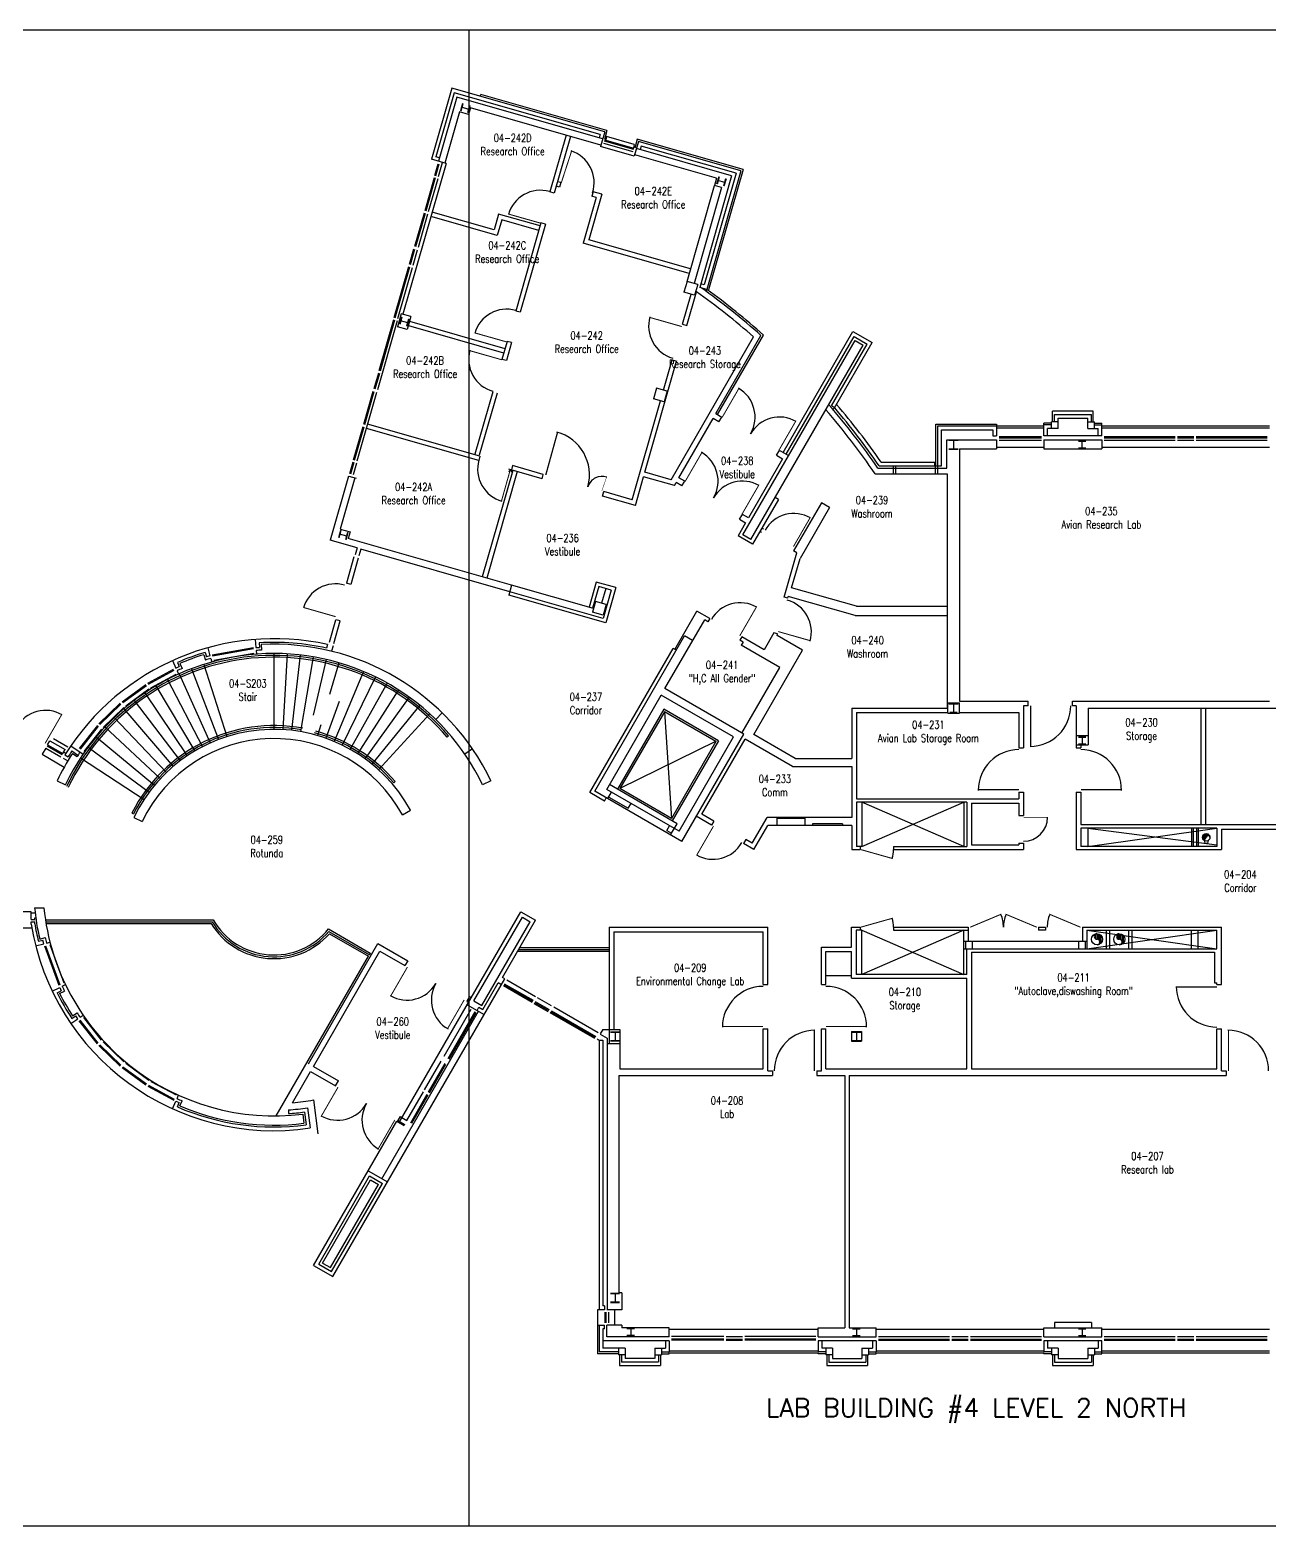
# Model space of a CAD drawing. Extents: x 11182 to 734459, y -1391328 to 152085.
# Drawn here: x 278979 to 312471, y -151485 to -111038 of the extents above; entities that cross this region are included whole.
import ezdxf
from ezdxf.enums import TextEntityAlignment as Align

# ---------------------------------------------------------------- set-up
doc = ezdxf.new("R2010")
doc.units = 0
doc.header["$LTSCALE"] = 500
doc.header["$MEASUREMENT"] = 0
doc.layers.get('0').update_dxf_attribs({"linetype": 'CONTINUOUS'})
doc.layers.add('0_Defpoints', color=106, linetype='CONTINUOUS', plot=False)
for name, color, linetype in [('0_room_data', 7, 'CONTINUOUS'), ('0_text', 7, 'CONTINUOUS'), ('1_Wall_Exist', 251, 'CONTINUOUS'), ('3_Text', 7, 'CONTINUOUS')]:
    doc.layers.add(name, color=color, linetype=linetype)
doc.styles.add('1_200', font='simplex.shx', dxfattribs={"width": 0.75, "height": 460})
doc.styles.get("Standard").update_dxf_attribs({"font": 'ROMANS', "height": 200})

# ---------------------------------------------------------------- blocks, each defined once
blk = doc.blocks.new('*X40')
at = {"color": 0}
for p, q in [((6.25, 7.03), (6.25, 7.47)), ((6.38, 7), (6.38, 7.5)), ((6.5, 6.97), (6.5, 7.48)), ((6.62, 6.57), (6.62, 7.43)), ((6.75, 6.67), (6.75, 7.33)), ((6.5, 6.52), (6.5, 6.53))]:
    blk.add_line(p, q, dxfattribs=at)
blk = doc.blocks.new('room_data')
at = {"layer": '3_Text', "style": '1_200', "width": 0.75}
for tag, p in [('ROOMNUM', (0, 0)), ('ROOMUSE', (0, -575))]:
    blk.add_attdef(tag, text='', height=345, dxfattribs=at).set_placement(p, align=Align.MIDDLE_CENTER)

msp = doc.modelspace()

# ---------------------------------------------------------------- linework, layer by layer
at = {"layer": '0_Defpoints'}
msp.add_line((232683, -111038), (349007, -111038), dxfattribs=at)
for points in [[(349007, -151485), (232683, -151485), (232683, -111038)], [(290845, -111038), (290845, -151485)]]:
    msp.add_lwpolyline(points, dxfattribs=at)
at = {"layer": '1_Wall_Exist'}
for p, q in [((290380, -112611), (289830, -114534)), ((290448, -112735), (289954, -114466)), ((294514, -113793), (290380, -112611)), ((294391, -113862), (290448, -112735)), ((291150, -112832), (291164, -112783)), ((294576, -113759), (291164, -112783)), ((290517, -112858), (290022, -114589)), ((290587, -113252), (290191, -114637)), ((294459, -113985), (290517, -112858)), ((290836, -113323), (290587, -113252)), ((290674, -113031), (290618, -113227)), ((290683, -113034), (290627, -113230)), ((290842, -113185), (290646, -113129)), ((290860, -113084), (290804, -113281)), ((290870, -113087), (290814, -113283)), ((290886, -113146), (290836, -113323)), ((294411, -114154), (290886, -113146)), ((293469, -113884), (293031, -115416)), ((293588, -113919), (293151, -115450)), ((294391, -113862), (294363, -113958)), ((294514, -113793), (294401, -114190)), ((294576, -113759), (294507, -113999)), ((295300, -114268), (294509, -114042)), ((295308, -114240), (294518, -114014)), ((294565, -113923), (294541, -114009)), ((295315, -114138), (294565, -113923)), ((295428, -114054), (295314, -114451)), ((295393, -113992), (295325, -114233)), ((298254, -114810), (295393, -113992)), ((298192, -114845), (295428, -114054)), ((295314, -114451), (294401, -114190)), ((295281, -114336), (294490, -114110)), ((295315, -114138), (295291, -114223)), ((297536, -115047), (295325, -114415)), ((297945, -114982), (295373, -114247)), ((295496, -114178), (295469, -114274)), ((298068, -114913), (295496, -114178)), ((290227, -114648), (289062, -118725)), ((290227, -114648), (289830, -114534)), ((289925, -114970), (290015, -114654)), ((290050, -114493), (289954, -114466)), ((289954, -114978), (290044, -114662)), ((290021, -114998), (290129, -114620)), ((298192, -114845), (297275, -118053)), ((298254, -114810), (297323, -118067)), ((289907, -115032), (289650, -115932)), ((289936, -115040), (289679, -115940)), ((290003, -115059), (289746, -115959)), ((293293, -115284), (293205, -115259)), ((293327, -115165), (293239, -115140)), ((293327, -115165), (293293, -115284)), ((296739, -117835), (297478, -115242)), ((297945, -114982), (297082, -117998)), ((298068, -114913), (297206, -117930)), ((297536, -115047), (297480, -115242)), ((297672, -115297), (297480, -115242)), ((297596, -115010), (297540, -115206)), ((297606, -115013), (297550, -115209)), ((297764, -115164), (297568, -115108)), ((297783, -115064), (297727, -115260)), ((297793, -115066), (297736, -115262)), ((293151, -115450), (293031, -115416)), ((294284, -115567), (293932, -116799)), ((294438, -115482), (294085, -116714)), ((294202, -115415), (294168, -115534)), ((294284, -115567), (294168, -115534)), ((294438, -115482), (294202, -115415)), ((297672, -115297), (296931, -117890)), ((289632, -115993), (289375, -116893)), ((289661, -116001), (289404, -116901)), ((289729, -116021), (289471, -116920)), ((291523, -116444), (289881, -115974)), ((291645, -116017), (291523, -116444)), ((292768, -116338), (291645, -116017)), ((291608, -116597), (289847, -116094)), ((291731, -116170), (291608, -116597)), ((292734, -116457), (291731, -116170)), ((292792, -116253), (292111, -118637)), ((292911, -116288), (292230, -118671)), ((292911, -116288), (292792, -116253)), ((296800, -117619), (293932, -116799)), ((296834, -117500), (294085, -116714)), ((289238, -117374), (289358, -116955)), ((289267, -117382), (289386, -116963)), ((289334, -117401), (289454, -116982)), ((288825, -118816), (289220, -117435)), ((288854, -118824), (289249, -117444)), ((288922, -118843), (289316, -117463)), ((296739, -117835), (296656, -118124)), ((297027, -117918), (296739, -117835)), ((297027, -117918), (296945, -118206)), ((297275, -118053), (297082, -117998)), ((297206, -117930), (297110, -117902)), ((297275, -118053), (297243, -118097)), ((296616, -118996), (296849, -118179)), ((296945, -118206), (296656, -118124)), ((296735, -119030), (296995, -118116)), ((288904, -118905), (288372, -120766)), ((288808, -118878), (288413, -120258)), ((288837, -118886), (288442, -120266)), ((289016, -118712), (288915, -119066)), ((289024, -118800), (288968, -118996)), ((289034, -118803), (288978, -118999)), ((289193, -118954), (288996, -118898)), ((289274, -118786), (289016, -118712)), ((289211, -118853), (289155, -119050)), ((289221, -118856), (289165, -119052)), ((289274, -118786), (289173, -119140)), ((292230, -118671), (292111, -118637)), ((289173, -119140), (288915, -119066)), ((291786, -119774), (289217, -119040)), ((291820, -119655), (289251, -118920)), ((296615, -118996), (296735, -119030)), ((297518, -121410), (298738, -119298)), ((297565, -121437), (298806, -119287)), ((299334, -122459), (301222, -119188)), ((301222, -119188), (301747, -119491)), ((291876, -119458), (291737, -119943)), ((291995, -119492), (291857, -119977)), ((291995, -119492), (291876, -119458)), ((296310, -123198), (298540, -119337)), ((298251, -124691), (301288, -119431)), ((298468, -124816), (301504, -119556)), ((299422, -122510), (301260, -119328)), ((300641, -121203), (301608, -119529)), ((300729, -121254), (301747, -119491)), ((301260, -119328), (301608, -119529)), ((301288, -119431), (301504, -119556)), ((291857, -119977), (291737, -119943)), ((295601, -122996), (296459, -119991)), ((296107, -120775), (296340, -119957)), ((296341, -119958), (296460, -119992)), ((288396, -120320), (288276, -120739)), ((288424, -120328), (288305, -120747)), ((287822, -122689), (288354, -120828)), ((288001, -121700), (288258, -120800)), ((288030, -121709), (288287, -120809)), ((291487, -120820), (291005, -122504)), ((291606, -120854), (291124, -122538)), ((295914, -120720), (295832, -121008)), ((296203, -120802), (295914, -120720)), ((296203, -120802), (296120, -121091)), ((295259, -123739), (296024, -121063)), ((296120, -121091), (295832, -121008)), ((300729, -121254), (300641, -121203)), ((300729, -121254), (300681, -121296)), ((291142, -122562), (288107, -121695)), ((296518, -123142), (297442, -121542)), ((297603, -121635), (297442, -121542)), ((297518, -121410), (297679, -121503)), ((297603, -121635), (297679, -121503)), ((303468, -122820), (303468, -121695)), ((303468, -121695), (305108, -121695)), ((303518, -121745), (305108, -121745)), ((303518, -123034), (303518, -121745)), ((305108, -121695), (305108, -122015)), ((305108, -121745), (306383, -121745)), ((306383, -122015), (306383, -121665)), ((306588, -121665), (306383, -121665)), ((306588, -121715), (306383, -121715)), ((306588, -121815), (306588, -121635)), ((306768, -121635), (306588, -121635)), ((307718, -121345), (306618, -121345)), ((306618, -121635), (306618, -121345)), ((306668, -121635), (306668, -121435)), ((306673, -121435), (307668, -121435)), ((306768, -121815), (306768, -121535)), ((306773, -121535), (307568, -121535)), ((307568, -121815), (307568, -121535)), ((307568, -121635), (307748, -121635)), ((307668, -121635), (307668, -121435)), ((307718, -121635), (307718, -121345)), ((307748, -121815), (307748, -121635)), ((307748, -121665), (307953, -121665)), ((307748, -121715), (307953, -121715)), ((307953, -122015), (307953, -121665)), ((307953, -121745), (312483, -121745)), ((287726, -122662), (287983, -121762)), ((287755, -122670), (288012, -121770)), ((291108, -122682), (288072, -121814)), ((303618, -122820), (303618, -121845)), ((303618, -121845), (305008, -121845)), ((303760, -122115), (305108, -122115)), ((303760, -122884), (303760, -122115)), ((303818, -122120), (304068, -122120)), ((303818, -122130), (304068, -122130)), ((303943, -122120), (303943, -122370)), ((305008, -121845), (305008, -122015)), ((305008, -122015), (305108, -122015)), ((305108, -121795), (306383, -121795)), ((305108, -122115), (305108, -122363)), ((305172, -122031), (306319, -122031)), ((305172, -122061), (306319, -122061)), ((305172, -122131), (306319, -122131)), ((307953, -122015), (306383, -122015)), ((306383, -122120), (307953, -122120)), ((306383, -122120), (306383, -122363)), ((306768, -121815), (306483, -121815)), ((306483, -122015), (306483, -121815)), ((307316, -122143), (307520, -122143)), ((307418, -122347), (307418, -122143)), ((307568, -121815), (307853, -121815)), ((307853, -122015), (307853, -121815)), ((307953, -121795), (312483, -121795)), ((307953, -122120), (307953, -122363)), ((308017, -122031), (309936, -122031)), ((308017, -122061), (309936, -122061)), ((308017, -122131), (309936, -122131)), ((310000, -122031), (310436, -122031)), ((310000, -122061), (310436, -122061)), ((310000, -122131), (310436, -122131)), ((310500, -122031), (312419, -122031)), ((310500, -122061), (312419, -122061)), ((310500, -122131), (312419, -122131)), ((299161, -122535), (299237, -122403)), ((299161, -122535), (299324, -122629)), ((299488, -122548), (299237, -122403)), ((303818, -122360), (304068, -122360)), ((303818, -122370), (304068, -122370)), ((304103, -122363), (305108, -122363)), ((304103, -122363), (304103, -129185)), ((305108, -122320), (306383, -122320)), ((306383, -122363), (307953, -122363)), ((307316, -122153), (307520, -122153)), ((307316, -122337), (307520, -122337)), ((307316, -122347), (307520, -122347)), ((312483, -122325), (307953, -122325)), ((287708, -122723), (287618, -123040)), ((287737, -122732), (287647, -123048)), ((287805, -122751), (287714, -123067)), ((291142, -122562), (291108, -122682)), ((292028, -122945), (291205, -125822)), ((292821, -123171), (291927, -122916)), ((291935, -122980), (291946, -122942)), ((291946, -122942), (292003, -122958)), ((292025, -122815), (291991, -122934)), ((291992, -122997), (292003, -122958)), ((292855, -123052), (292025, -122815)), ((299324, -122629), (298400, -124229)), ((301899, -122884), (303760, -122884)), ((301933, -122820), (303618, -122820)), ((301985, -122720), (303433, -122720)), ((302321, -123034), (302321, -122820)), ((302385, -123034), (302385, -122820)), ((303433, -122820), (303433, -122720)), ((303454, -123034), (303454, -122820)), ((287590, -123098), (287095, -124829)), ((287758, -123146), (287362, -124532)), ((287600, -123101), (287795, -123157)), ((292147, -122979), (291325, -125856)), ((292821, -123171), (292855, -123052)), ((295344, -123893), (295566, -123115)), ((296397, -123352), (295566, -123115)), ((296310, -123198), (295601, -122996)), ((296397, -123352), (296442, -123274)), ((296603, -123367), (296442, -123274)), ((296679, -123235), (296518, -123143)), ((296603, -123367), (296679, -123235)), ((301820, -123034), (303768, -123034)), ((303768, -123034), (303768, -129370)), ((294456, -123639), (294490, -123520)), ((295344, -123893), (294456, -123639)), ((295259, -123739), (294490, -123520)), ((299211, -123731), (298511, -124944)), ((299211, -123731), (299123, -123680)), ((298161, -124267), (298237, -124135)), ((298400, -124229), (298237, -124135)), ((300371, -123823), (299621, -125123)), ((300587, -123948), (299793, -125324)), ((300587, -123948), (300371, -123823)), ((287375, -124569), (287319, -124765)), ((287385, -124572), (287329, -124768)), ((287362, -124532), (287636, -124610)), ((298324, -124361), (298118, -124717)), ((298161, -124267), (298324, -124361)), ((298805, -124536), (298761, -124511)), ((287826, -125038), (287095, -124829)), ((287543, -124723), (287347, -124667)), ((287562, -124622), (287506, -124818)), ((287571, -124625), (287515, -124821)), ((287636, -124610), (287585, -124787)), ((291999, -126049), (287585, -124787)), ((298511, -124944), (298118, -124717)), ((298468, -124816), (298251, -124691)), ((298755, -124623), (298711, -124598)), ((287734, -125286), (287532, -125994)), ((287851, -125320), (287649, -126027)), ((287826, -125038), (287771, -125230)), ((287921, -125075), (287869, -125258)), ((291948, -126226), (287921, -125075)), ((299364, -126374), (299707, -125173)), ((299566, -126119), (299793, -125324)), ((299707, -125173), (299621, -125123)), ((287649, -126027), (287532, -125994)), ((291999, -126049), (291922, -126318)), ((294210, -126681), (291999, -126049)), ((294285, -125963), (294090, -126647)), ((294354, -126087), (294186, -126674)), ((294814, -126114), (294285, -125963)), ((294690, -126183), (294354, -126087)), ((294544, -126141), (294431, -126536)), ((294690, -126183), (294472, -126947)), ((294814, -126114), (294542, -127067)), ((301318, -126620), (299566, -126119)), ((294542, -127067), (291922, -126318)), ((294472, -126947), (291948, -126226)), ((294265, -126489), (294183, -126777)), ((294553, -126571), (294265, -126489)), ((294553, -126571), (294471, -126860)), ((299460, -126402), (299364, -126374)), ((299460, -126402), (299474, -126353)), ((301282, -126870), (299474, -126353)), ((287075, -127592), (287249, -126982)), ((287366, -127016), (287249, -126982)), ((294471, -126860), (294183, -126777)), ((296141, -128846), (297216, -126984)), ((296408, -127784), (297006, -126748)), ((297354, -126949), (297006, -126748)), ((297304, -127035), (297216, -126984)), ((297354, -126949), (297304, -127035)), ((301282, -126870), (303768, -126870)), ((301318, -126620), (303768, -126620)), ((287192, -127625), (287366, -127016)), ((299089, -127336), (298823, -127797)), ((299185, -127363), (299089, -127336)), ((299171, -127411), (299185, -127363)), ((283785, -127741), (283845, -127956)), ((285021, -127742), (283907, -127938)), ((285023, -127772), (283915, -127968)), ((285068, -127515), (285085, -127737)), ((285085, -127737), (285185, -127729)), ((285176, -127607), (285185, -127729)), ((285229, -127654), (285241, -127804)), ((287026, -127655), (286998, -127751)), ((287174, -127687), (287132, -127834)), ((294112, -131656), (296363, -127758)), ((294251, -131619), (296674, -127422)), ((296451, -127809), (296363, -127758)), ((296891, -127547), (296674, -127422)), ((298220, -127449), (298170, -127535)), ((298257, -127585), (298170, -127535)), ((298257, -127585), (298207, -127672)), ((299244, -128271), (298207, -127672)), ((298823, -127797), (298220, -127449)), ((298541, -130089), (299858, -127808)), ((299858, -127808), (299171, -127411)), ((282831, -128088), (282923, -128291)), ((282964, -128139), (283014, -128250)), ((283030, -128164), (283092, -128301)), ((283678, -128190), (284301, -130143)), ((283681, -127927), (283722, -128072)), ((283716, -127865), (283749, -127983)), ((283845, -127956), (283749, -127983)), ((283866, -128030), (283893, -128126)), ((285033, -127894), (283948, -128085)), ((285091, -127814), (285099, -127913)), ((285576, -127895), (285576, -129945)), ((285931, -127905), (285814, -129952)), ((286285, -127936), (286052, -129972)), ((286636, -127986), (286288, -130006)), ((286984, -128056), (286635, -129565)), ((287328, -128146), (287078, -129003)), ((282165, -128698), (282864, -128318)), ((282181, -128723), (282877, -128346)), ((282247, -128826), (282928, -128456)), ((282696, -128598), (283640, -130418)), ((282923, -128291), (283014, -128250)), ((282955, -128361), (282996, -128452)), ((283015, -128444), (283855, -130314)), ((283343, -128308), (284075, -130222)), ((287997, -128383), (287203, -130273)), ((288320, -128530), (287420, -130372)), ((298219, -130046), (299244, -128271)), ((281469, -129201), (282111, -128732)), ((281488, -129224), (282127, -128757)), ((282192, -128860), (281567, -129318)), ((282085, -128961), (283230, -130661)), ((282385, -128771), (283432, -130534)), ((288635, -128695), (287631, -130483)), ((288939, -128877), (287836, -130605)), ((294568, -131571), (296041, -129020)), ((297998, -130150), (296041, -129020)), ((298271, -130076), (296141, -128846)), ((281420, -129242), (280846, -129793)), ((281439, -129265), (280869, -129813)), ((280959, -129896), (281518, -129359)), ((281520, -129390), (282850, -130950)), ((281796, -129167), (283036, -130800)), ((287333, -129194), (286980, -130187)), ((289233, -129077), (288033, -130739)), ((289515, -129293), (288223, -130884)), ((296109, -129401), (294859, -131566)), ((297590, -130256), (296109, -129401)), ((301194, -129370), (301194, -130737)), ((301194, -129370), (303768, -129370)), ((303784, -129511), (303784, -129229)), ((303784, -129229), (304102, -129229)), ((303818, -129245), (304068, -129245)), ((303818, -129255), (304068, -129255)), ((303941, -129245), (303941, -129495)), ((304102, -129511), (304102, -129229)), ((304103, -129185), (305959, -129185)), ((305834, -129309), (305834, -130445)), ((305959, -129309), (305834, -129309)), ((305959, -129309), (305959, -129185)), ((307159, -129185), (312483, -129185)), ((307159, -129309), (307159, -129185)), ((307259, -129309), (307159, -129309)), ((307259, -129309), (307259, -130445)), ((307577, -129369), (307577, -130363)), ((307577, -129369), (317026, -129369)), ((310625, -129369), (310625, -132520)), ((310748, -129369), (310748, -132520)), ((281256, -129628), (282673, -131110)), ((286838, -129822), (286753, -130114)), ((289784, -129524), (288404, -131040)), ((290122, -129499), (289947, -129678)), ((296127, -129469), (294927, -131548)), ((297522, -130274), (296127, -129469)), ((296127, -129469), (296322, -132353)), ((301318, -129494), (301318, -131820)), ((301318, -129494), (303784, -129494)), ((303784, -129511), (304102, -129511)), ((303839, -129485), (304043, -129485)), ((303839, -129495), (304043, -129495)), ((304102, -129494), (305710, -129494)), ((305710, -129494), (305710, -130445)), ((279618, -130193), (280008, -130418)), ((280803, -129841), (280308, -130463)), ((280826, -129861), (280333, -130480)), ((280916, -129943), (280433, -130549)), ((280772, -130147), (282347, -131459)), ((281007, -129881), (282505, -131280)), ((290296, -130125), (290258, -130158)), ((296525, -132701), (297998, -130150)), ((296598, -132974), (298271, -130076)), ((297138, -132240), (298308, -130213)), ((299590, -130953), (298308, -130213)), ((299664, -130737), (298541, -130089)), ((307259, -130111), (307577, -130111)), ((307316, -130143), (307520, -130143)), ((307316, -130153), (307520, -130153)), ((307418, -130143), (307418, -130347)), ((279406, -130451), (279309, -130619)), ((279309, -130619), (279907, -130965)), ((279406, -130451), (279819, -130690)), ((279441, -130391), (279854, -130629)), ((279456, -130365), (279521, -130252)), ((279456, -130365), (279869, -130603)), ((279521, -130252), (279934, -130491)), ((279869, -130603), (279934, -130491)), ((279894, -130560), (279953, -130594)), ((279927, -130637), (280012, -130688)), ((280087, -130390), (280417, -130616)), ((280114, -130530), (280278, -130642)), ((280128, -130600), (280252, -130684)), ((280552, -130427), (282200, -131646)), ((290940, -130475), (290734, -130616)), ((297527, -130266), (294927, -131548)), ((297522, -130274), (296322, -132353)), ((297590, -130256), (296340, -132421)), ((305710, -130445), (305834, -130445)), ((307259, -130363), (307577, -130363)), ((307259, -130445), (307384, -130445)), ((307316, -130337), (307520, -130337)), ((307316, -130347), (307520, -130347)), ((307384, -130363), (307384, -130445)), ((279875, -130722), (280003, -130799)), ((280349, -130718), (282064, -131842)), ((299590, -130953), (301194, -130953)), ((299664, -130737), (301194, -130737)), ((301194, -130953), (301194, -132330)), ((279715, -131334), (279940, -131442)), ((280039, -131355), (280084, -131378)), ((288850, -131357), (288811, -131390)), ((291437, -131334), (291211, -131442)), ((296470, -132496), (294643, -131441)), ((294505, -131883), (294112, -131656)), ((296598, -132974), (294251, -131619)), ((294505, -131883), (294556, -131795)), ((296525, -132701), (294568, -131571)), ((294598, -131819), (294698, -131646)), ((294623, -131776), (295151, -132081)), ((296322, -132353), (294927, -131548)), ((301318, -131820), (305710, -131820)), ((305710, -131645), (305834, -131645)), ((305710, -131645), (305710, -131820)), ((305834, -131645), (305834, -132271)), ((307259, -131645), (307259, -133195)), ((307259, -131645), (307383, -131645)), ((307383, -131645), (307383, -132520)), ((281736, -132210), (281780, -132233)), ((289045, -132257), (289262, -132132)), ((295151, -132081), (295226, -131951)), ((297460, -132426), (297138, -132240)), ((301318, -131915), (301318, -133115)), ((304306, -131915), (301318, -131915)), ((304218, -133115), (301468, -131915)), ((301468, -133115), (304218, -131915)), ((301468, -131915), (301468, -133115)), ((304218, -131915), (304218, -133115)), ((304306, -131915), (304306, -133115)), ((304430, -131944), (304430, -133071)), ((304430, -131944), (305710, -131944)), ((305710, -131944), (305710, -132271)), ((281789, -132329), (282014, -132437)), ((296190, -132681), (296265, -132551)), ((296295, -132799), (296470, -132496)), ((297398, -132533), (296989, -132297)), ((297460, -132426), (297398, -132533)), ((298499, -133026), (298901, -132330)), ((298545, -133195), (298920, -132546)), ((301194, -132330), (298901, -132330)), ((301194, -132546), (298920, -132546)), ((299169, -132346), (299927, -132346)), ((299169, -132346), (299169, -132546)), ((299927, -132346), (299927, -132546)), ((300131, -132496), (300131, -132546)), ((300944, -132496), (300131, -132496)), ((300944, -132496), (300944, -132546)), ((301194, -132546), (301194, -133195)), ((305710, -132271), (305834, -132271)), ((307383, -132520), (317026, -132520)), ((307383, -132615), (307383, -133115)), ((311060, -132615), (307383, -132615)), ((307568, -133115), (311060, -132615)), ((307568, -132615), (311060, -133071)), ((307568, -132615), (307568, -133115)), ((310378, -132615), (310378, -133115)), ((310429, -133120), (310429, -132620)), ((310519, -133120), (310519, -132620)), ((310558, -132615), (310558, -133115)), ((311060, -132615), (311060, -133115)), ((311184, -132644), (311184, -133195)), ((311184, -132644), (313394, -132644)), ((296190, -132681), (296320, -132756)), ((298326, -132926), (298264, -133033)), ((298545, -133195), (298264, -133033)), ((298499, -133026), (298326, -132926)), ((305710, -133021), (305834, -133021)), ((305710, -133021), (305710, -133071)), ((305834, -133021), (305834, -133195)), ((310715, -132947), (310736, -133024)), ((310736, -133024), (310811, -133024)), ((310811, -133024), (310832, -132947)), ((301194, -133195), (301418, -133195)), ((301468, -133115), (301318, -133115)), ((301418, -133115), (301418, -133195)), ((302318, -133115), (302318, -133195)), ((302318, -133115), (304306, -133115)), ((302318, -133195), (305834, -133195)), ((304430, -133071), (305710, -133071)), ((307259, -133195), (311184, -133195)), ((311060, -133115), (307383, -133115)), ((279011, -134878), (278176, -134878)), ((279011, -135087), (279011, -134878)), ((279011, -134903), (279125, -134903)), ((279011, -135087), (279111, -135087)), ((279106, -134770), (279357, -134770)), ((279111, -135040), (279138, -135040)), ((279111, -135087), (279111, -135040)), ((288962, -140576), (292250, -134881)), ((290977, -137289), (292288, -135020)), ((292250, -134881), (292643, -135108)), ((292288, -135020), (292504, -135145)), ((278261, -135310), (279029, -135310)), ((279011, -135209), (279011, -135145)), ((279011, -135145), (279111, -135145)), ((279111, -135201), (279111, -135145)), ((279415, -135095), (283930, -135095)), ((279415, -135145), (283902, -135145)), ((279415, -135195), (283874, -135195)), ((287051, -135343), (288179, -135994)), ((287062, -135407), (288154, -136038)), ((287073, -135471), (288129, -136081)), ((291194, -137414), (292504, -135145)), ((291750, -136656), (292643, -135108)), ((294633, -135295), (298920, -135295)), ((294633, -135295), (294633, -138437)), ((294757, -135419), (294757, -138057)), ((294757, -135419), (298796, -135419)), ((298796, -136845), (298796, -135419)), ((298920, -136845), (298920, -135295)), ((301184, -135295), (301418, -135295)), ((301184, -135831), (301184, -135295)), ((301468, -135375), (301308, -135375)), ((301308, -135375), (301308, -136575)), ((301418, -135295), (301418, -135375)), ((301468, -136575), (301468, -135375)), ((301468, -135375), (304218, -136575)), ((304218, -135375), (301468, -136575)), ((302318, -135295), (302318, -135375)), ((302318, -135295), (304342, -135295)), ((302318, -135375), (304342, -135375)), ((304218, -136575), (304218, -135375)), ((304342, -135295), (304342, -135675)), ((306242, -135295), (306242, -135375)), ((306242, -135295), (306424, -135295)), ((306424, -135375), (306242, -135375)), ((306424, -135295), (306424, -135375)), ((307424, -135295), (311184, -135295)), ((307424, -135295), (307424, -135675)), ((307548, -135875), (311060, -135375)), ((307548, -135375), (311060, -135875)), ((307548, -135375), (311060, -135375)), ((307548, -135375), (307548, -135875)), ((308076, -135875), (308076, -135375)), ((308166, -135875), (308166, -135375)), ((308383, -135610), (308383, -135480)), ((308421, -135620), (308421, -135470)), ((308458, -135630), (308458, -135475)), ((308496, -135750), (308496, -135490)), ((308676, -135875), (308676, -135375)), ((308766, -135875), (308766, -135375)), ((310378, -135875), (310378, -135375)), ((310558, -135875), (310558, -135375)), ((311060, -135875), (311060, -135375)), ((311184, -136845), (311184, -135295)), ((279134, -135796), (279354, -135740)), ((279207, -135675), (279330, -135643)), ((279244, -135614), (279389, -135576)), ((279354, -135740), (279330, -135643)), ((279370, -135802), (279757, -136865)), ((279399, -135794), (279784, -136852)), ((279425, -135722), (279522, -135697)), ((279517, -135764), (279894, -136799)), ((286510, -138985), (288385, -135737)), ((288385, -135737), (289190, -136202)), ((292189, -135895), (294633, -135895)), ((292218, -135845), (294633, -135845)), ((300370, -135831), (301184, -135831)), ((300370, -136845), (300370, -135831)), ((304218, -135675), (307548, -135675)), ((304218, -135875), (311060, -135875)), ((304278, -135875), (304278, -135675)), ((304306, -136575), (304306, -135875)), ((304458, -135875), (304458, -135675)), ((307328, -135875), (307328, -135675)), ((307508, -135875), (307508, -135675)), ((308458, -135765), (308458, -135760)), ((308533, -135719), (308533, -135521)), ((285638, -140395), (288129, -136081)), ((286642, -139061), (288441, -135945)), ((288179, -135994), (288154, -136038)), ((288441, -135945), (289114, -136334)), ((289190, -136202), (289114, -136334)), ((292160, -135945), (294633, -135945)), ((300494, -136845), (300494, -135955)), ((300494, -135955), (301184, -135955)), ((301184, -136670), (301184, -135955)), ((304430, -135970), (311000, -135970)), ((304430, -135970), (304430, -139121)), ((311000, -135970), (311000, -136795)), ((287169, -144741), (291815, -136694)), ((291815, -136694), (291750, -136656)), ((300494, -136599), (301184, -136599)), ((301184, -136670), (304306, -136670)), ((304306, -136575), (301308, -136575)), ((304306, -139121), (304306, -136670)), ((279580, -137021), (279785, -136923)), ((279714, -137067), (279828, -137013)), ((279781, -137090), (279917, -137026)), ((279785, -136923), (279828, -137013)), ((279850, -136891), (279940, -136848)), ((291220, -137522), (291636, -136800)), ((291724, -136851), (291636, -136800)), ((292556, -137331), (291780, -136883)), ((292571, -137305), (291795, -136857)), ((292586, -137279), (291810, -136831)), ((292647, -137174), (291871, -136726)), ((298796, -136845), (298920, -136845)), ((300370, -136845), (300494, -136845)), ((311000, -136795), (311060, -136795)), ((311060, -136845), (311060, -136795)), ((311060, -136845), (311184, -136845)), ((290860, -137166), (290784, -137298)), ((290784, -137298), (290837, -137328)), ((290799, -137272), (290852, -137302)), ((290800, -137392), (291259, -137657)), ((290860, -137166), (290913, -137197)), ((290977, -137289), (291194, -137414)), ((291063, -137544), (291114, -137455)), ((291114, -137455), (291222, -137518)), ((292989, -137581), (292611, -137363)), ((293004, -137555), (292626, -137337)), ((293019, -137529), (292641, -137311)), ((293080, -137424), (292702, -137206)), ((294335, -138148), (293135, -137456)), ((280087, -137900), (280275, -137771)), ((280114, -137761), (280219, -137689)), ((280128, -137691), (280252, -137606)), ((280275, -137772), (280219, -137689)), ((280803, -138450), (280311, -137824)), ((280335, -137731), (280417, -137674)), ((280825, -138429), (280336, -137807)), ((280916, -138347), (280436, -137738)), ((288493, -142093), (291105, -137568)), ((290899, -137523), (290169, -138788)), ((291005, -137584), (290274, -138849)), ((291031, -137599), (290300, -138864)), ((294244, -138306), (293044, -137613)), ((294259, -138280), (293059, -137587)), ((294274, -138254), (293074, -137561)), ((294312, -138316), (294367, -138347)), ((294388, -138184), (294585, -138298)), ((294461, -138057), (294390, -138180)), ((294461, -138057), (294927, -138057)), ((294585, -138298), (294585, -145635)), ((294668, -138120), (294918, -138120)), ((294668, -138130), (294918, -138130)), ((294793, -138120), (294793, -138370)), ((294927, -138057), (294927, -139121)), ((298796, -138045), (298920, -138045)), ((298796, -139121), (298796, -138045)), ((298920, -139181), (298920, -138045)), ((300370, -138045), (300494, -138045)), ((300370, -139181), (300370, -138045)), ((300494, -139121), (300494, -138045)), ((301184, -138111), (301184, -138379)), ((301184, -138111), (301452, -138111)), ((301193, -138120), (301443, -138120)), ((301193, -138130), (301443, -138130)), ((301318, -138120), (301318, -138370)), ((301452, -138111), (301452, -138379)), ((311060, -139121), (311060, -138045)), ((311060, -138045), (311184, -138045)), ((311184, -139181), (311184, -138045)), ((281420, -139048), (280846, -138497)), ((281439, -139025), (280868, -138477)), ((281518, -138931), (280959, -138395)), ((294365, -138347), (294468, -138347)), ((294368, -138349), (294368, -145635)), ((294468, -138347), (294468, -145535)), ((294585, -138437), (294927, -138437)), ((294668, -138360), (294918, -138360)), ((294668, -138370), (294918, -138370)), ((301184, -138379), (301452, -138379)), ((301193, -138360), (301443, -138360)), ((301193, -138370), (301443, -138370)), ((281469, -139089), (282111, -139559)), ((281488, -139066), (282127, -139533)), ((281567, -138973), (282192, -139430)), ((286642, -139061), (287315, -139450)), ((289647, -139692), (290093, -138919)), ((289752, -139753), (290198, -138980)), ((289778, -139768), (290224, -138995)), ((294927, -139121), (298796, -139121)), ((300494, -139121), (304306, -139121)), ((304430, -139121), (311060, -139121)), ((282247, -139464), (282930, -139830)), ((286077, -140039), (286566, -139192)), ((286566, -139192), (287239, -139581)), ((287239, -139581), (287315, -139450)), ((294893, -139305), (299045, -139305)), ((294893, -139305), (294893, -145179)), ((298920, -139181), (299045, -139181)), ((299045, -139181), (299045, -139305)), ((300245, -139181), (300370, -139181)), ((300245, -139181), (300245, -139305)), ((300245, -139305), (301000, -139305)), ((301000, -139305), (301000, -146127)), ((301124, -139305), (301124, -146127)), ((301124, -139305), (311309, -139305)), ((311184, -139181), (311309, -139181)), ((311309, -139181), (311309, -139305)), ((282166, -139593), (282867, -139969)), ((282182, -139567), (282879, -139941)), ((282955, -139929), (282996, -139838)), ((289169, -140520), (289615, -139747)), ((289274, -140581), (289720, -139808)), ((289300, -140596), (289746, -139823)), ((282831, -140202), (282925, -139995)), ((282925, -139995), (283016, -140036)), ((282964, -140152), (283016, -140036)), ((283030, -140126), (283092, -139989)), ((285965, -140233), (285972, -140333)), ((286354, -140347), (286385, -140595)), ((286397, -140291), (286441, -140638)), ((286484, -140177), (286552, -140723)), ((286644, -139963), (286758, -140877)), ((286644, -144438), (288896, -140538)), ((288896, -140538), (289093, -140651)), ((288985, -140414), (288909, -140545)), ((288924, -140519), (289108, -140625)), ((288985, -140414), (289169, -140520)), ((288122, -141879), (288647, -142182)), ((286784, -144401), (288159, -142018)), ((286887, -144373), (288187, -142122)), ((287104, -144498), (288404, -142247)), ((287132, -144602), (288508, -142219)), ((288159, -142018), (288508, -142219)), ((288187, -142122), (288404, -142247)), ((286887, -144373), (287104, -144498)), ((286644, -144438), (287169, -144741)), ((286784, -144401), (287132, -144602)), ((294918, -145195), (294668, -145195)), ((294793, -145195), (294793, -145445)), ((294976, -145179), (294893, -145179)), ((294976, -145179), (294976, -145635)), ((294508, -145535), (294468, -145535)), ((294508, -145535), (294508, -145635)), ((294918, -145205), (294668, -145205)), ((294918, -145435), (294668, -145435)), ((294918, -145445), (294668, -145445)), ((294318, -145635), (294318, -146825)), ((294508, -145635), (294318, -145635)), ((294518, -145699), (294518, -145991)), ((294548, -145699), (294548, -145991)), ((294976, -145635), (294568, -145635)), ((294618, -145699), (294618, -145991)), ((294781, -145635), (294781, -146055)), ((307668, -145977), (306668, -145977)), ((306668, -145977), (306668, -146127)), ((307668, -145977), (307668, -146127)), ((294318, -146055), (294508, -146055)), ((294368, -146055), (294368, -146775)), ((294508, -146155), (294468, -146155)), ((294468, -146155), (294468, -146675)), ((294508, -146155), (294508, -146055)), ((294568, -146370), (294568, -146055)), ((294976, -146055), (294568, -146055)), ((296253, -146370), (294568, -146370)), ((294976, -146055), (294976, -146127)), ((296253, -146127), (294976, -146127)), ((295320, -146143), (295116, -146143)), ((295320, -146153), (295116, -146153)), ((295320, -146337), (295116, -146337)), ((295320, -146347), (295116, -146347)), ((295218, -146143), (295218, -146347)), ((296253, -146370), (296253, -146127)), ((296253, -146165), (300283, -146165)), ((297736, -146359), (296317, -146359)), ((297800, -146359), (298236, -146359)), ((300219, -146359), (298300, -146359)), ((300283, -146370), (300283, -146127)), ((300283, -146127), (301000, -146127)), ((300283, -146370), (301853, -146370)), ((301124, -146127), (301853, -146127)), ((301216, -146143), (301420, -146143)), ((301216, -146153), (301420, -146153)), ((301216, -146337), (301420, -146337)), ((301216, -146347), (301420, -146347)), ((301318, -146143), (301318, -146347)), ((301853, -146370), (301853, -146127)), ((301853, -146165), (306383, -146165)), ((301917, -146359), (303836, -146359)), ((303900, -146359), (304336, -146359)), ((304400, -146359), (306319, -146359)), ((306383, -146127), (307953, -146127)), ((306383, -146370), (306383, -146127)), ((306383, -146370), (307953, -146370)), ((307316, -146143), (307520, -146143)), ((307316, -146153), (307520, -146153)), ((307316, -146337), (307520, -146337)), ((307316, -146347), (307520, -146347)), ((307418, -146143), (307418, -146347)), ((307953, -146370), (307953, -146127)), ((307953, -146165), (312483, -146165)), ((308017, -146359), (309936, -146359)), ((310000, -146359), (310436, -146359)), ((310500, -146359), (312419, -146359)), ((294888, -146775), (294368, -146775)), ((296253, -146475), (294468, -146475)), ((295068, -146675), (294468, -146675)), ((294888, -146675), (294888, -146855)), ((295068, -146675), (295068, -146955)), ((295868, -146675), (295868, -146955)), ((295868, -146675), (296153, -146675)), ((296048, -146675), (296048, -146855)), ((296048, -146775), (296253, -146775)), ((296153, -146475), (296153, -146675)), ((296253, -146475), (296253, -146775)), ((296253, -146750), (300283, -146750)), ((296253, -146825), (296253, -146800)), ((296253, -146800), (300283, -146800)), ((297736, -146429), (296317, -146429)), ((297736, -146459), (296317, -146459)), ((297800, -146429), (298236, -146429)), ((297800, -146459), (298236, -146459)), ((300219, -146429), (298300, -146429)), ((300219, -146459), (298300, -146459)), ((301853, -146475), (300283, -146475)), ((300283, -146475), (300283, -146775)), ((300488, -146775), (300283, -146775)), ((300283, -146825), (300283, -146800)), ((300383, -146475), (300383, -146675)), ((300668, -146675), (300383, -146675)), ((300488, -146675), (300488, -146855)), ((300668, -146675), (300668, -146955)), ((301468, -146675), (301468, -146955)), ((301468, -146675), (301753, -146675)), ((301648, -146675), (301648, -146855)), ((301648, -146775), (301853, -146775)), ((301753, -146475), (301753, -146675)), ((301853, -146475), (301853, -146775)), ((301853, -146750), (306383, -146750)), ((301853, -146825), (301853, -146800)), ((301853, -146800), (306383, -146800)), ((301917, -146429), (303836, -146429)), ((301917, -146459), (303836, -146459)), ((303900, -146429), (304336, -146429)), ((303900, -146459), (304336, -146459)), ((304400, -146429), (306319, -146429)), ((304400, -146459), (306319, -146459)), ((306383, -146475), (306383, -146775)), ((307953, -146475), (306383, -146475)), ((306588, -146775), (306383, -146775)), ((306383, -146825), (306383, -146800)), ((306483, -146475), (306483, -146675)), ((306768, -146675), (306483, -146675)), ((306588, -146675), (306588, -146855)), ((306768, -146675), (306768, -146955)), ((307568, -146675), (307853, -146675)), ((307568, -146675), (307568, -146955)), ((307748, -146675), (307748, -146855)), ((307748, -146775), (307953, -146775)), ((307853, -146475), (307853, -146675)), ((307953, -146825), (307953, -146475)), ((307953, -146750), (312483, -146750)), ((307953, -146800), (312483, -146800)), ((308017, -146429), (309936, -146429)), ((308017, -146459), (309936, -146459)), ((310000, -146429), (310436, -146429)), ((310000, -146459), (310436, -146459)), ((310500, -146429), (312419, -146429)), ((310500, -146459), (312419, -146459)), ((294888, -146825), (294318, -146825)), ((295068, -146855), (294888, -146855)), ((294918, -146855), (294918, -147145)), ((294918, -147145), (296018, -147145)), ((294968, -146855), (294968, -147055)), ((295963, -147055), (294968, -147055)), ((295863, -146955), (295068, -146955)), ((295868, -146855), (296048, -146855)), ((295968, -146855), (295968, -147055)), ((296018, -146855), (296018, -147145)), ((296048, -146825), (296253, -146825)), ((300488, -146825), (300283, -146825)), ((300668, -146855), (300488, -146855)), ((300518, -146855), (300518, -147145)), ((300518, -147145), (301618, -147145)), ((300568, -146855), (300568, -147055)), ((300573, -147055), (301568, -147055)), ((300673, -146955), (301468, -146955)), ((301468, -146855), (301648, -146855)), ((301568, -146855), (301568, -147055)), ((301618, -146855), (301618, -147145)), ((301648, -146825), (301853, -146825)), ((306588, -146825), (306383, -146825)), ((306768, -146855), (306588, -146855)), ((306618, -146855), (306618, -147145)), ((306618, -147145), (307718, -147145)), ((306668, -146855), (306668, -147055)), ((306673, -147055), (307668, -147055)), ((306773, -146955), (307568, -146955)), ((307568, -146855), (307748, -146855)), ((307668, -146855), (307668, -147055)), ((307718, -146855), (307718, -147145)), ((307748, -146825), (307953, -146825))]:
    msp.add_line(p, q, dxfattribs=at)
for points, const_width in [([(293341, -115169), (293619, -114313)], 27), ([(292780, -116261), (291914, -116016)], 27), ([(296597, -119057), (295732, -118810)], 27), ([(291871, -119474), (291005, -119229)], 27), ([(291734, -119955), (290868, -119708)], 27), ([(297690, -121510), (298140, -120730)], 27), ([(299226, -122396), (299676, -121617)], 27), ([(292921, -123071), (293240, -121914)], 36), ([(296690, -123242), (297140, -122463)], 27), ([(291967, -122909), (291724, -123775)], 27), ([(294436, -123504), (294566, -123125)], 12), ([(298226, -124128), (298676, -123349)], 27), ([(299616, -125004), (300066, -124225)], 27), ([(287242, -126899), (286376, -126652)], 27), ([(298165, -127417), (298615, -126638)], 27), ([(299203, -127302), (300068, -127549)], 27), ([(306025, -129309), (306025, -130409)], 33), ([(279389, -130326), (279839, -129547)], 27), ([(305710, -131579), (304610, -131579)], 33), ([(307383, -131579), (308483, -131579)], 33), ([(297453, -132565), (297003, -133344)], 27), ([(305834, -132331), (306484, -132331)], 19.5), ([(301431, -133195), (302297, -133439)], 27), ([(301431, -135295), (302297, -135051)], 27), ([(304392, -135295), (305234, -134942)], 27.4), ([(306192, -135295), (305349, -134942)], 27.4), ([(307374, -135295), (306531, -134942)], 27.4), ([(289182, -136372), (288732, -137152)], 27), ([(311060, -136912), (309960, -136912)], 33), ([(290717, -137259), (290267, -138038)], 27), ([(298796, -137979), (297696, -137979)], 33), ([(300178, -139181), (300178, -138081)], 33), ([(300494, -137979), (301594, -137979)], 33), ([(311375, -139181), (311375, -138081)], 33), ([(287307, -139620), (286857, -140399)], 27), ([(288842, -140507), (288392, -141286)], 27)]:
    msp.add_lwpolyline(points, dxfattribs=dict(at, const_width=const_width))
for centre, radius in [((310773, -132865), 100), ((307821, -135620), 150), ((308421, -135620), 150)]:
    msp.add_circle(centre, radius, dxfattribs=at)
for centre, radius, start, end in [((293328, -115165), 900, 342.0024, 72.0024), ((292776, -116274), 900, 74.1986, 164.1986), ((285576, -134145), 19841, 48.443, 54.4143), ((285576, -134145), 19895, 48.316, 53.9829), ((285576, -134145), 19681, 48.7992, 54.5326), ((291867, -119487), 900, 74.1986, 164.1986), ((296601, -119044), 900, 164.0891, 254.0891), ((291738, -119942), 900, 164.0891, 254.0891), ((297679, -121503), 900, 330, 60), ((285576, -134145), 19681, 34.3714, 40.715), ((285576, -134145), 19831, 34.6003, 40.8665), ((285576, -134145), 19895, 34.6971, 40.3872), ((285576, -134145), 19995, 34.8474, 40.4893), ((299237, -122403), 900, 60, 150), ((292904, -123066), 1200, 344.5733, 74.5733), ((296679, -123235), 900, 330, 60), ((291980, -122912), 900, 164.3704, 254.3704), ((294442, -123506), 400, 71.1355, 161.1355), ((298237, -124135), 900, 60, 150), ((299627, -125011), 900, 60, 150), ((287238, -126912), 900, 74.05, 164.05), ((298177, -127424), 900, 60, 150), ((299199, -127315), 900, 344.05, 74.05), ((285576, -134145), 6650, 77.4079, 148.1669), ((285576, -134145), 6350, 93.0244, 94.378), ((285576, -134145), 6550, 77.4593, 93.5032), ((285576, -134145), 6500, 25.622, 93.0557), ((285576, -134145), 6250, 25.622, 154.3548), ((285576, -134145), 6200, 40.417, 154.6986), ((285576, -134145), 6150, 40.417, 154.6986), ((285576, -134145), 6550, 106.4968, 113.5032), ((285576, -134145), 6500, 106.9443, 113.0557), ((285576, -134145), 6350, 105.622, 106.9756), ((285576, -134145), 6350, 113.0244, 114.378), ((306009, -129309), 1100, 270, 0), ((279400, -130333), 900, 60, 150), ((285576, -134145), 4300, 79.5137, 153.2559), ((285576, -134145), 4250, 79.8682, 153.2559), ((285576, -134145), 4200, 28.6357, 154.378), ((285576, -134145), 3950, 28.5493, 154.378), ((285576, -134145), 4250, 40.3699, 75.102), ((285576, -134145), 4300, 40.417, 74.8155), ((285576, -134145), 6500, 146.9443, 154.378), ((285576, -134145), 6550, 146.4968, 148.143), ((285576, -134145), 6350, 145.622, 146.9756), ((305710, -131595), 1100, 90, 180), ((307383, -131595), 1100, 0, 90), ((305834, -132321), 650, 270, 0), ((297441, -132558), 900, 240, 330), ((310723, -132865), 50, 180, 0), ((310823, -132865), 50, 0, 180), ((301418, -133195), 900, 344.5135, 0), ((285576, -134145), 6500, 185.5177, 193.0557), ((285576, -134145), 6250, 185.7392, 277.1532), ((301418, -135295), 900, 0, 15.4865), ((304378, -135295), 914, 0, 22.3802), ((306205, -135295), 914, 157.6198, 180), ((307388, -135295), 914, 157.6198, 180), ((285576, -134145), 6650, 189.2069, 278.4457), ((285576, -134145), 6550, 189.2771, 193.5032), ((285576, -134145), 2000, 211.6682, 318.463), ((285576, -134145), 1950, 210.8519, 319.6601), ((285576, -134145), 1900, 210, 320.9153), ((307821, -135545), 75, 90, 270), ((308421, -135545), 75, 90, 270), ((285576, -134145), 6350, 193.0244, 194.378), ((307821, -135695), 75, 270, 90), ((308421, -135695), 75, 270, 90), ((285576, -134145), 6550, 206.4968, 213.5032), ((285576, -134145), 6500, 206.9443, 213.0557), ((285576, -134145), 6350, 205.622, 206.9756), ((289170, -136366), 900, 240, 330), ((290729, -137266), 900, 150, 240), ((298796, -137995), 1100, 90, 180), ((300494, -137995), 1100, 0, 90), ((311060, -136895), 1100, 180, 270), ((285576, -134145), 6350, 213.0244, 214.378), ((300195, -139181), 1100, 90, 180), ((311359, -139181), 1100, 0, 90), ((285576, -134145), 6350, 245.622, 246.9756), ((285576, -134145), 6550, 246.4968, 277.5906), ((285576, -134145), 6500, 246.9443, 277.1532), ((285576, -134145), 6100, 273.6599, 278.5623), ((285576, -134145), 6200, 273.6599, 277.6153), ((285576, -134145), 5915, 274.8617, 280.4), ((287295, -139613), 900, 240, 330), ((288854, -140513), 900, 150, 240)]:
    msp.add_arc(centre, radius, start, end, dxfattribs=at)

# ---------------------------------------------------------------- block references
at = {"layer": '0_room_data', "xscale": 0.626945779901152, "yscale": 0.626945779901152, "zscale": 0.626945779901152}
for p, values in [((292026, -113957), {'ROOMNUM': '04-242D', 'ROOMUSE': 'Research Office'}), ((295827, -115393), {'ROOMNUM': '04-242E', 'ROOMUSE': 'Research Office'}), ((291880, -116863), {'ROOMNUM': '04-242C', 'ROOMUSE': 'Research Office'}), ((294028, -119300), {'ROOMNUM': '04-242', 'ROOMUSE': 'Research Office'}), ((297222, -119708), {'ROOMNUM': '04-243', 'ROOMUSE': 'Research Storage'}), ((289660, -119975), {'ROOMNUM': '04-242B', 'ROOMUSE': 'Research Office'}), ((298095, -122684), {'ROOMNUM': '04-238', 'ROOMUSE': 'Vestibule'}), ((289349, -123394), {'ROOMNUM': '04-242A', 'ROOMUSE': 'Research Office'}), ((301738, -123748), {'ROOMNUM': '04-239', 'ROOMUSE': 'Washroom'}), ((307939, -124048), {'ROOMNUM': '04-235', 'ROOMUSE': 'Avian Research Lab'}), ((293377, -124774), {'ROOMNUM': '04-236', 'ROOMUSE': 'Vestibule'}), ((301620, -127536), {'ROOMNUM': '04-240', 'ROOMUSE': 'Washroom'}), ((297687, -128203), {'ROOMNUM': '04-241', 'ROOMUSE': '"H,C All Gender"'}), ((284870, -128705), {'ROOMNUM': '04-S203', 'ROOMUSE': 'Stair'}), ((294007, -129067), {'ROOMNUM': '04-237', 'ROOMUSE': 'Corridor'}), ((303263, -129820), {'ROOMNUM': '04-231', 'ROOMUSE': 'Avian Lab Storage Room'}), ((309024, -129758), {'ROOMNUM': '04-230', 'ROOMUSE': 'Storage'}), ((299114, -131285), {'ROOMNUM': '04-233', 'ROOMUSE': 'Comm'}), ((285381, -132932), {'ROOMNUM': '04-259', 'ROOMUSE': 'Rotunda'}), ((311695, -133867), {'ROOMNUM': '04-204', 'ROOMUSE': 'Corridor'}), ((296825, -136389), {'ROOMNUM': '04-209', 'ROOMUSE': 'Environmental Change Lab'}), ((307188, -136654), {'ROOMNUM': '04-211', 'ROOMUSE': '"Autoclave,diswashing Room"'}), ((302627, -137046), {'ROOMNUM': '04-210', 'ROOMUSE': 'Storage'}), ((288785, -137845), {'ROOMNUM': '04-260', 'ROOMUSE': 'Vestibule'}), ((297822, -139981), {'ROOMNUM': '04-208', 'ROOMUSE': 'Lab'}), ((309183, -141481), {'ROOMNUM': '04-207', 'ROOMUSE': 'Research lab'})]:
    msp.add_blockref('room_data', p, dxfattribs=at).add_auto_attribs(values)
at = {"layer": '1_Wall_Exist', "xscale": 200, "yscale": 200, "zscale": 200, "rotation": 90}
msp.add_blockref('*X40', (312173, -134140), dxfattribs=at)
at = {"layer": '1_Wall_Exist', "xscale": 300, "yscale": 300, "zscale": 300}
msp.add_blockref('*X40', (305908, -137720), dxfattribs=at)

# ---------------------------------------------------------------- texts
at = {"layer": '0_text'}
msp.add_text('LAB BUILDING #4 LEVEL 2 NORTH', height=500, rotation=0, dxfattribs=at).set_placement((298873, -148535))

doc.saveas('drawing.dxf')
